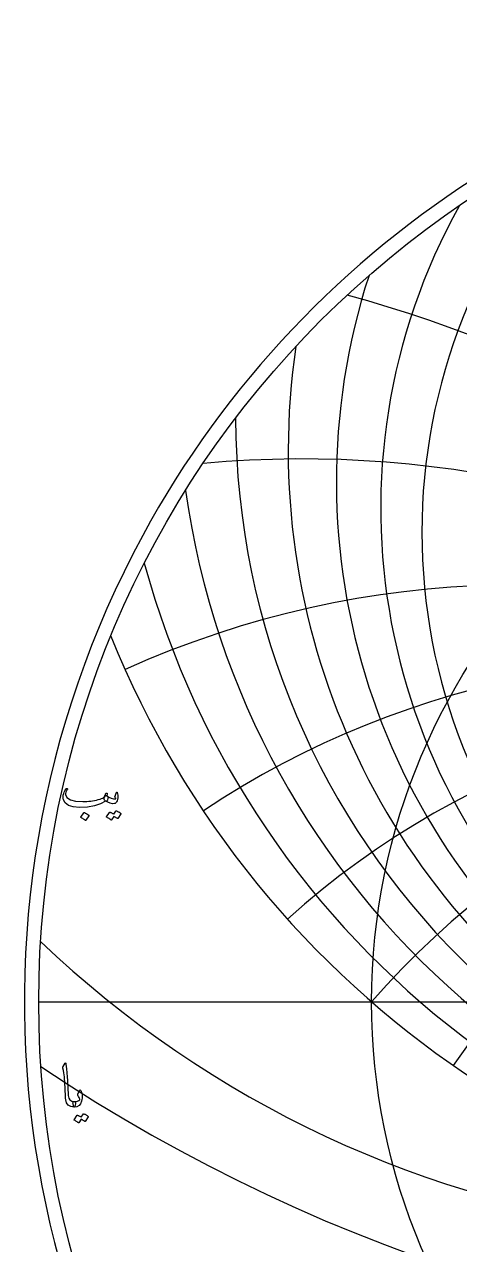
# Model space of a CAD drawing. Header units: millimetres. Extents: x -84 to 84, y -84 to 86.
# Drawn here: x -83.6 to -46.4, y -20.7 to 83.5 of the extents above; entities that cross this region are included whole.
import ezdxf

# ---------------------------------------------------------------- set-up
doc = ezdxf.new("R2010")
doc.units = ezdxf.units.MM
for name, color, linetype in [('CUT_OUTER', 1, 'Continuous'), ('ENGRAVE', 7, 'Continuous'), ('ENGRAVE_FINE', 8, 'Continuous'), ('TEXT', 5, 'Continuous')]:
    doc.layers.add(name, color=color, linetype=linetype)

msp = doc.modelspace()

# ---------------------------------------------------------------- linework, layer by layer
at = {"layer": 'CUT_OUTER'}
for centre, radius, start, end in [((-0.0002, -0.0002), 83.5724, 151.523247, 87.803747), ((-0.0008, 0.0008), 83.5714, 92.195568, 151.523638)]:
    msp.add_arc(centre, radius, start, end, dxfattribs=at)
at = {"layer": 'ENGRAVE'}
msp.add_lwpolyline([(-82.35, 0), (82.35, 0)], dxfattribs=at)
for radius in [82.35, 53.9054]:
    msp.add_circle((0, 0), radius, dxfattribs=at)
for centre, radius, start, end in [((0, 44.4682), 56.9132, 161.989839, 18.010161), ((0, 62.0111), 82.1655, 201.985792, 338.014208), ((0, -46.8593), 71.4254, 41, 139), ((0, -46.8593), 71.4254, 41, 139), ((-19.1103, 71.3206), 91.42, 226.370944, 263.540169)]:
    msp.add_arc(centre, radius, start, end, dxfattribs=at)
at = {"layer": 'ENGRAVE_FINE'}
for centre, radius, start, end in [((0, 40.1044), 49.6093, 137.032807, 42.967193), ((0, 42.1552), 53.1224, 150.83708, 29.16292), ((-85.1215, -46.8593), 111.1182, 15.498747, 74.808085), ((-85.1215, -46.8593), 111.1182, 15.498747, 74.808085), ((0, 47.0883), 61.0292, 171.599741, 8.400259), ((0, 50.0717), 65.5289, 180.171885, 359.828115), ((-59.933, -46.8593), 93.2392, 19.779688, 95.149815), ((-59.933, -46.8593), 93.2392, 19.779688, 95.149815), ((0, 53.4889), 70.4852, 187.98681, 352.01319), ((0, 57.4298), 75.9909, 195.219112, 344.780888), ((-41.2375, -46.8593), 82.475, 24.362203, 114.146841), ((-41.2375, -46.8593), 82.475, 24.362203, 114.146841), ((-25.9967, -46.8593), 76.0093, 29.341216, 123.798896), ((-25.9967, -46.8593), 76.0093, 29.341216, 123.798896), ((-12.5942, -46.8593), 72.5273, 34.836047, 131.966559), ((-12.5942, -46.8593), 72.5273, 34.836047, 131.966559), ((12.5942, -46.8593), 72.5273, 48.033441, 145.163953), ((12.5942, -46.8593), 72.5273, 48.033441, 145.163953), ((0, 117.2277), 147.726, 236.207433, 303.792567)]:
    msp.add_arc(centre, radius, start, end, dxfattribs=at)
at = {"layer": 'TEXT'}
for points in [[(-76.5186, 17.597), (-76.5136, 17.5944), (-76.5089, 17.5918), (-76.5045, 17.5892), (-76.5004, 17.5866), (-76.4964, 17.5837), (-76.492, 17.5802), (-76.4873, 17.5759), (-76.4822, 17.5711), (-76.4404, 17.5217), (-76.4238, 17.4516), (-76.4326, 17.3607), (-76.4667, 17.249), (-76.4982, 17.1811), (-76.5303, 17.1386), (-76.5631, 17.1214), (-76.5965, 17.1295), (-76.6134, 17.1376), (-76.6277, 17.1412), (-76.6394, 17.1402), (-76.6485, 17.1347), (-77.0745, 16.9016), (-77.5836, 16.7373), (-78.1758, 16.6418), (-78.8511, 16.6152), (-79.3972, 16.662), (-79.8095, 16.7866), (-80.0881, 16.9892), (-80.2329, 17.2698), (-80.2553, 17.4022), (-80.2602, 17.5347), (-80.2475, 17.6672), (-80.2173, 17.7996), (-80.1761, 17.9168), (-80.1251, 18.0243), (-80.0644, 18.122), (-79.994, 18.21), (-79.9806, 18.2211), (-79.9667, 18.2282), (-79.9521, 18.2315), (-79.9368, 18.2308), (-79.9225, 18.2246), (-79.9108, 18.2165), (-79.9017, 18.2065), (-79.8953, 18.1944), (-79.8923, 18.1828), (-79.894, 18.1685), (-79.9001, 18.1516), (-79.9108, 18.1321), (-79.9862, 18.0217), (-80.0355, 17.9139), (-80.0589, 17.8087), (-80.0563, 17.7061), (-79.9329, 17.449), (-79.6459, 17.2646), (-79.1952, 17.1529), (-78.581, 17.1139), (-78.4123, 17.1165), (-78.2439, 17.1243), (-78.0759, 17.1373), (-77.9082, 17.1555), (-77.7418, 17.1789), (-77.5777, 17.2074), (-77.4159, 17.2412), (-77.2563, 17.2802), (-77.1014, 17.3243), (-76.9745, 17.3685), (-76.8754, 17.4126), (-76.8043, 17.4568), (-76.7769, 17.4802), (-76.7517, 17.5087), (-76.7288, 17.5425), (-76.7082, 17.5815), (-76.6889, 17.625), (-76.6699, 17.6724), (-76.6512, 17.7237), (-76.6329, 17.7789), (-76.6258, 17.7957), (-76.6147, 17.81), (-76.5998, 17.8217), (-76.5809, 17.8308), (-76.5608, 17.8357), (-76.542, 17.8347), (-76.5245, 17.8279), (-76.5082, 17.8152), (-76.4952, 17.7977), (-76.4874, 17.7763), (-76.4848, 17.7509), (-76.4874, 17.7217)], [(-76.6745, 17.1815), (-76.7309, 17.235), (-76.7602, 17.3022), (-76.7621, 17.3831), (-76.7368, 17.4776), (-76.6819, 17.5623), (-76.6316, 17.6139), (-76.5858, 17.6324), (-76.5446, 17.6178), (-76.3498, 17.4889), (-76.155, 17.3983), (-75.9602, 17.3461), (-75.7654, 17.3321), (-75.7585, 17.3334), (-75.7537, 17.3373), (-75.7507, 17.3438), (-75.7498, 17.3529), (-75.7546, 17.3701), (-75.7693, 17.3957), (-75.7936, 17.4298), (-75.8277, 17.4724), (-75.8342, 17.4853), (-75.8381, 17.4983), (-75.8394, 17.5113), (-75.8381, 17.5243), (-75.7134, 17.8828), (-75.7076, 17.8964), (-75.7004, 17.9061), (-75.692, 17.912), (-75.6822, 17.9139), (-75.6725, 17.9123), (-75.6641, 17.9074), (-75.6569, 17.8993), (-75.6511, 17.8879), (-75.6121, 17.7714), (-75.5887, 17.6555), (-75.5809, 17.5402), (-75.5887, 17.4256), (-75.6141, 17.2831), (-75.6485, 17.1672), (-75.692, 17.0779), (-75.7446, 17.0152), (-75.7845, 16.9808), (-75.8212, 16.9555), (-75.8546, 16.9392), (-75.8848, 16.9321), (-76.0589, 16.9282), (-76.2485, 16.9685), (-76.4537, 17.0529), (-76.6745, 17.1815)], [(-78.4875, 16.1529), (-78.481, 16.1594), (-78.4719, 16.1633), (-78.4602, 16.1646), (-78.4459, 16.1633), (-78.3449, 16.1224), (-78.2498, 16.0724), (-78.1605, 16.0133), (-78.0771, 15.9451), (-78.0689, 15.9347), (-78.0654, 15.9243), (-78.0663, 15.9139), (-78.0719, 15.9035), (-78.316, 15.5087), (-78.3251, 15.4993), (-78.3368, 15.497), (-78.3511, 15.5019), (-78.368, 15.5139), (-78.3826, 15.5243), (-78.4056, 15.5399), (-78.4371, 15.5607), (-78.4771, 15.5866), (-78.5261, 15.6178), (-78.5849, 15.6542), (-78.6534, 15.6957), (-78.7316, 15.7425), (-78.742, 15.7503), (-78.7472, 15.7581), (-78.7472, 15.7659), (-78.742, 15.7736)], [(-75.7498, 16.2983), (-75.7433, 16.3048), (-75.7342, 16.3087), (-75.7225, 16.31), (-75.7082, 16.3087), (-75.6571, 16.2896), (-75.6076, 16.2685), (-75.5597, 16.2454), (-75.5134, 16.2204), (-75.4684, 16.1931), (-75.4244, 16.1633), (-75.3814, 16.1308), (-75.3394, 16.0957), (-75.3313, 16.085), (-75.3277, 16.0737), (-75.3287, 16.0616), (-75.3342, 16.049), (-75.5835, 15.6542), (-75.5904, 15.649), (-75.6004, 15.649), (-75.6137, 15.6542), (-75.6303, 15.6646), (-75.6417, 15.6741), (-75.6602, 15.6873), (-75.6858, 15.704), (-75.7186, 15.7243), (-75.7589, 15.7485), (-75.8069, 15.7769), (-75.8628, 15.8095), (-75.9264, 15.8464), (-76.1238, 15.5399), (-76.1329, 15.5305), (-76.1446, 15.5282), (-76.1589, 15.5331), (-76.1757, 15.5451), (-76.1904, 15.5555), (-76.2134, 15.5711), (-76.2449, 15.5918), (-76.2848, 15.6178), (-76.3339, 15.649), (-76.3926, 15.6853), (-76.4611, 15.7269), (-76.5394, 15.7736), (-76.5475, 15.7814), (-76.5511, 15.7892), (-76.5501, 15.797), (-76.5446, 15.8048), (-76.29, 16.184), (-76.2835, 16.1905), (-76.2745, 16.1944), (-76.2628, 16.1957), (-76.2485, 16.1944), (-76.205, 16.1803), (-76.1628, 16.1639), (-76.1219, 16.1452), (-76.0822, 16.1243), (-76.0439, 16.1014), (-76.0069, 16.0769), (-75.9712, 16.0508), (-75.9368, 16.023)], [(-80.1, -5.2557), (-80.09, -5.2401), (-80.0805, -5.2297), (-80.0718, -5.2245), (-80.0637, -5.2245), (-80.0513, -5.2313), (-80.0403, -5.2518), (-80.0305, -5.2859), (-80.0221, -5.3336), (-79.9792, -5.7216), (-79.9442, -6.0804), (-79.9169, -6.4099), (-79.8974, -6.7102), (-79.8849, -6.9671), (-79.8734, -7.1973), (-79.8628, -7.4008), (-79.8533, -7.5778), (-79.845, -7.7281), (-79.8383, -7.8518), (-79.8333, -7.9489), (-79.8299, -8.0193), (-79.7838, -8.2304), (-79.6818, -8.3856), (-79.524, -8.4849), (-79.3104, -8.5284), (-79.251, -8.544), (-79.213, -8.5804), (-79.1964, -8.6375), (-79.2013, -8.7154), (-79.2257, -8.8382), (-79.252, -8.9258), (-79.2802, -8.9784), (-79.3104, -8.996), (-79.6111, -8.9564), (-79.8325, -8.8375), (-79.9747, -8.6395), (-80.0377, -8.3622), (-80.0476, -8.2296), (-80.0565, -8.0966), (-80.0645, -7.9633), (-80.0715, -7.8297), (-80.0778, -7.6958), (-80.0838, -7.5615), (-80.0895, -7.427), (-80.0948, -7.2921), (-80.1046, -7.0348), (-80.1182, -6.8031), (-80.1357, -6.5971), (-80.1572, -6.4167), (-80.1825, -6.2435), (-80.2117, -6.0589), (-80.2448, -5.863), (-80.2818, -5.6557), (-80.2867, -5.6184), (-80.2857, -5.5843), (-80.2789, -5.5534), (-80.2663, -5.5258)], [(-78.9987, -7.8999), (-78.8533, -7.5778), (-78.8318, -7.5424), (-78.8091, -7.5297), (-78.7851, -7.5398), (-78.7598, -7.5726), (-78.713, -7.6708), (-78.6766, -7.7732), (-78.6507, -7.8799), (-78.6351, -7.9908), (-78.6302, -8.1065), (-78.6364, -8.2278), (-78.6536, -8.3546), (-78.6818, -8.4869), (-78.7679, -8.7096), (-78.9013, -8.8687), (-79.0822, -8.9642), (-79.3104, -8.996), (-79.3367, -8.9794), (-79.3637, -8.9297), (-79.3913, -8.8469), (-79.4195, -8.731), (-79.4276, -8.669), (-79.426, -8.618), (-79.4146, -8.5781), (-79.3935, -8.5492), (-79.3766, -8.5382), (-79.3572, -8.531), (-79.3351, -8.5278), (-79.3104, -8.5284), (-79.1666, -8.5239), (-79.0416, -8.4947), (-78.9354, -8.4408), (-78.8481, -8.3622), (-78.8442, -8.356), (-78.8429, -8.3479), (-78.8442, -8.3378), (-78.8481, -8.3258), (-78.8685, -8.2525), (-78.8987, -8.1778), (-78.9387, -8.1018), (-78.9883, -8.0245), (-79.0046, -7.9953), (-79.0117, -7.9648), (-79.0098, -7.933), (-78.9987, -7.8999)], [(-78.5364, -9.583), (-78.5299, -9.5765), (-78.5208, -9.5726), (-78.5091, -9.5713), (-78.4948, -9.5726), (-78.4437, -9.5918), (-78.3942, -9.6129), (-78.3463, -9.6359), (-78.3, -9.6609), (-78.255, -9.6882), (-78.2111, -9.7181), (-78.168, -9.7505), (-78.126, -9.7856), (-78.1179, -9.7963), (-78.1143, -9.8077), (-78.1153, -9.8197), (-78.1208, -9.8323), (-78.3701, -10.2271), (-78.377, -10.2323), (-78.387, -10.2323), (-78.4003, -10.2271), (-78.4169, -10.2168), (-78.4283, -10.2072), (-78.4468, -10.194), (-78.4724, -10.1773), (-78.5052, -10.157), (-78.5455, -10.1328), (-78.5935, -10.1044), (-78.6494, -10.0718), (-78.713, -10.0349), (-78.9104, -10.3414), (-78.9195, -10.3508), (-78.9312, -10.3531), (-78.9455, -10.3483), (-78.9624, -10.3362), (-78.977, -10.3258), (-79, -10.3103), (-79.0315, -10.2895), (-79.0714, -10.2635), (-79.1205, -10.2323), (-79.1792, -10.196), (-79.2477, -10.1544), (-79.326, -10.1077), (-79.3341, -10.0999), (-79.3377, -10.0921), (-79.3367, -10.0843), (-79.3312, -10.0765), (-79.0766, -9.6973), (-79.0701, -9.6908), (-79.0611, -9.6869), (-79.0494, -9.6856), (-79.0351, -9.6869), (-78.9916, -9.701), (-78.9494, -9.7174), (-78.9085, -9.7361), (-78.8688, -9.757), (-78.8305, -9.7799), (-78.7935, -9.8044), (-78.7578, -9.8306), (-78.7234, -9.8583)]]:
    msp.add_lwpolyline(points, close=True, dxfattribs=at)

doc.saveas('drawing.dxf')
